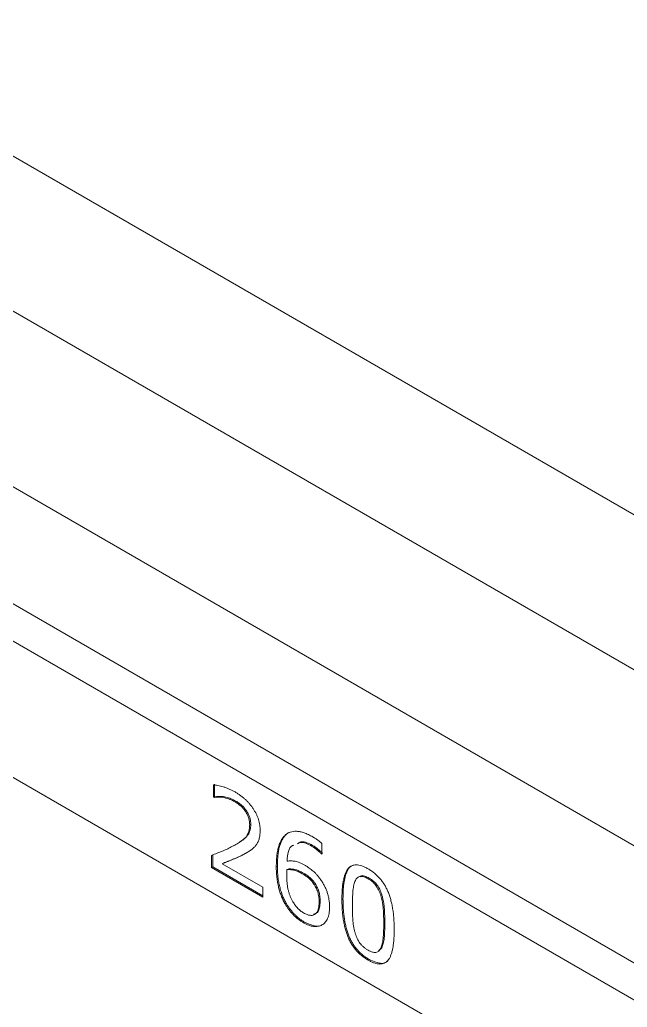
# Model space of a CAD drawing. Header units: millimetres. Extents: x 2 to 278, y 1 to 215.
# Drawn here: x 251.58 to 256.66, y 148.77 to 157.03 of the extents above; entities that cross this region are included whole.
import ezdxf

# ---------------------------------------------------------------- set-up
doc = ezdxf.new("R2010")
doc.units = ezdxf.units.MM

msp = doc.modelspace()

# ---------------------------------------------------------------- linework, layer by layer
at = {"color": 7, "linetype": 'Continuous', "lineweight": 0}
for p, q in [((164.5393, 206.0984), (270.6053, 144.8678)), ((163.4168, 205.4503), (269.4828, 144.2197)), ((161.4411, 204.1439), (267.5071, 142.9133)), ((161.1717, 203.9884), (267.2377, 142.7578)), ((163.4168, 203.981), (269.4828, 142.7504)), ((161.1717, 202.8477), (267.2377, 141.6171)), ((253.1976, 150.5269), (253.1976, 150.6288)), ((253.2066, 150.5321), (253.2066, 150.634)), ((253.1976, 150.5269), (253.2066, 150.5321)), ((253.202, 150.5244), (253.1976, 150.5269)), ((253.202, 150.5244), (253.2109, 150.5296)), ((253.2109, 150.5296), (253.2066, 150.5321)), ((253.3754, 150.4886), (253.3844, 150.4938)), ((253.5, 150.2951), (253.509, 150.3003)), ((253.7976, 150.2092), (253.8066, 150.2144)), ((254.0173, 150.118), (254.0263, 150.1232)), ((254.1047, 150.1393), (254.1047, 150.0492)), ((253.1817, 149.9388), (253.1817, 150.0399)), ((253.1907, 149.944), (253.1907, 150.0451)), ((253.457, 150.052), (253.4659, 150.0572)), ((254.1006, 150.0516), (254.1047, 150.0539)), ((254.1047, 150.0492), (254.1006, 150.0516)), ((253.1817, 149.9388), (253.1907, 149.944)), ((253.6114, 149.6908), (253.1817, 149.9388)), ((253.6114, 149.7011), (253.1907, 149.944)), ((253.2706, 149.9702), (253.2796, 149.9754)), ((253.2706, 149.9702), (253.6114, 149.7735)), ((253.7228, 149.9456), (253.7318, 149.9508)), ((253.8209, 149.9259), (253.8119, 149.9207)), ((253.9493, 149.892), (253.9404, 149.8868)), ((254.4196, 149.8638), (254.4084, 149.8573)), ((254.4996, 149.85), (254.4906, 149.8448)), ((253.6114, 149.7735), (253.6114, 149.6908)), ((254.0406, 149.8137), (254.0316, 149.8085)), ((254.6053, 149.713), (254.5963, 149.7078)), ((253.7985, 149.6309), (253.8075, 149.636)), ((254.0898, 149.6577), (254.0809, 149.6525)), ((254.2718, 149.672), (254.2808, 149.6772)), ((253.9502, 149.4768), (253.9592, 149.482)), ((254.6309, 149.476), (254.6219, 149.4708)), ((254.571, 149.2336), (254.5822, 149.24)), ((254.5788, 149.2428), (254.6057, 149.2683)), ((254.6057, 149.2683), (254.5967, 149.2631)), ((254.4906, 149.1648), (254.4996, 149.17))]:
    msp.add_line(p, q, dxfattribs=at)
for points, knots in [([(253.1976, 150.6288), (253.2031, 150.6286), (253.2147, 150.6279), (253.2339, 150.6246), (253.2555, 150.6197), (253.2792, 150.613), (253.3039, 150.605), (253.3288, 150.5948), (253.3533, 150.5836), (253.3695, 150.5745), (253.3775, 150.5701)], [0, 0, 0, 0, 0.097337, 0.206406, 0.328427, 0.462824, 0.602026, 0.737696, 0.870465, 1, 1, 1, 1]), ([(253.3754, 150.4886), (253.3688, 150.4922), (253.3551, 150.4997), (253.3343, 150.5084), (253.3127, 150.5161), (253.2904, 150.5221), (253.2679, 150.5261), (253.2455, 150.5278), (253.2234, 150.5275), (253.2091, 150.5254), (253.202, 150.5244)], [0, 0, 0, 0, 0.107885, 0.221269, 0.340699, 0.466192, 0.595932, 0.727197, 0.862174, 1, 1, 1, 1]), ([(253.3844, 150.4938), (253.3777, 150.4974), (253.3641, 150.5049), (253.3433, 150.5136), (253.3217, 150.5213), (253.2994, 150.5273), (253.2769, 150.5313), (253.2545, 150.533), (253.2324, 150.5327), (253.2181, 150.5306), (253.2109, 150.5296)], [0, 0, 0, 0, 0.107885, 0.221269, 0.340699, 0.466192, 0.595932, 0.727197, 0.862174, 1, 1, 1, 1]), ([(253.3775, 150.5701), (253.3855, 150.5653), (253.401, 150.556), (253.4237, 150.5403), (253.445, 150.5239), (253.4651, 150.5065), (253.4837, 150.488), (253.5011, 150.4687), (253.5171, 150.4483), (253.5318, 150.4273), (253.5449, 150.4055), (253.5562, 150.3835), (253.5661, 150.3612), (253.5739, 150.3387), (253.5801, 150.3161), (253.5844, 150.2933), (253.587, 150.2702), (253.5873, 150.2553), (253.5875, 150.2477)], [0, 0, 0, 0, 0.07748, 0.151248, 0.221205, 0.288216, 0.352003, 0.413896, 0.474146, 0.533519, 0.591726, 0.648382, 0.70443, 0.76053, 0.817321, 0.875919, 0.936612, 1, 1, 1, 1]), ([(253.5, 150.2951), (253.4999, 150.2998), (253.4998, 150.3089), (253.498, 150.3231), (253.4956, 150.3369), (253.492, 150.3507), (253.4872, 150.3642), (253.4816, 150.3776), (253.4748, 150.3908), (253.4671, 150.4037), (253.4585, 150.4162), (253.4491, 150.4283), (253.4387, 150.4396), (253.4276, 150.4507), (253.4156, 150.4609), (253.403, 150.4709), (253.3894, 150.4801), (253.3802, 150.4857), (253.3754, 150.4886)], [0, 0, 0, 0, 0.065322, 0.127174, 0.186583, 0.244472, 0.301044, 0.357036, 0.413379, 0.470966, 0.529101, 0.588875, 0.649686, 0.713323, 0.779905, 0.849596, 0.922575, 1, 1, 1, 1]), ([(253.509, 150.3003), (253.5089, 150.3049), (253.5087, 150.3141), (253.507, 150.3282), (253.5046, 150.3421), (253.501, 150.3558), (253.4962, 150.3694), (253.4906, 150.3828), (253.4838, 150.396), (253.4761, 150.4089), (253.4674, 150.4214), (253.458, 150.4334), (253.4477, 150.4448), (253.4366, 150.4559), (253.4246, 150.4661), (253.4119, 150.4761), (253.3984, 150.4853), (253.3891, 150.4909), (253.3844, 150.4938)], [0, 0, 0, 0, 0.065322, 0.127174, 0.186583, 0.244472, 0.301044, 0.357036, 0.413379, 0.470966, 0.529101, 0.588875, 0.649686, 0.713323, 0.779905, 0.849596, 0.922575, 1, 1, 1, 1]), ([(253.3565, 150.1159), (253.3631, 150.1194), (253.3759, 150.1263), (253.394, 150.1371), (253.4105, 150.1476), (253.4257, 150.1574), (253.4389, 150.1676), (253.4505, 150.1772), (253.4607, 150.1866), (253.4693, 150.1959), (253.4767, 150.2055), (253.483, 150.2157), (253.4881, 150.227), (253.4926, 150.2388), (253.4957, 150.2519), (253.4983, 150.2653), (253.4996, 150.2798), (253.4999, 150.29), (253.5, 150.2951)], [0, 0, 0, 0, 0.099873, 0.193379, 0.279907, 0.359786, 0.432818, 0.499623, 0.559625, 0.613275, 0.663338, 0.712022, 0.760391, 0.808044, 0.855825, 0.903458, 0.951391, 1, 1, 1, 1]), ([(253.3655, 150.1211), (253.3721, 150.1246), (253.3849, 150.1315), (253.403, 150.1423), (253.4195, 150.1528), (253.4347, 150.1625), (253.4478, 150.1727), (253.4595, 150.1824), (253.4697, 150.1918), (253.4783, 150.2011), (253.4856, 150.2107), (253.492, 150.2209), (253.4971, 150.2322), (253.5016, 150.244), (253.5047, 150.257), (253.5073, 150.2705), (253.5086, 150.285), (253.5088, 150.2951), (253.509, 150.3003)], [0, 0, 0, 0, 0.099873, 0.193379, 0.279907, 0.359786, 0.432818, 0.499623, 0.559625, 0.613275, 0.663338, 0.712022, 0.760391, 0.808044, 0.855825, 0.903458, 0.951391, 1, 1, 1, 1]), ([(253.5875, 150.2477), (253.5874, 150.2409), (253.5871, 150.2276), (253.5853, 150.2089), (253.5826, 150.1913), (253.5783, 150.1753), (253.5733, 150.1603), (253.5669, 150.1467), (253.5596, 150.134), (253.5538, 150.1265), (253.551, 150.1228)], [0, 0, 0, 0, 0.1332724, 0.2615394, 0.387255, 0.5103733, 0.6320171, 0.7543188, 0.8763649, 1, 1, 1, 1]), ([(253.7228, 149.9456), (253.723, 149.9613), (253.7234, 149.9918), (253.7268, 150.0345), (253.7321, 150.0734), (253.74, 150.1082), (253.7503, 150.1392), (253.7633, 150.1664), (253.7787, 150.1903), (253.7913, 150.2029), (253.7976, 150.2092)], [0, 0, 0, 0, 0.145951, 0.283525, 0.41408, 0.537518, 0.656078, 0.772125, 0.886307, 1, 1, 1, 1]), ([(253.7318, 149.9508), (253.732, 149.9665), (253.7323, 149.997), (253.7358, 150.0397), (253.7411, 150.0786), (253.7489, 150.1134), (253.7593, 150.1444), (253.7723, 150.1716), (253.7877, 150.1954), (253.8003, 150.2081), (253.8066, 150.2144)], [0, 0, 0, 0, 0.145951, 0.283525, 0.41408, 0.537518, 0.656078, 0.772125, 0.886307, 1, 1, 1, 1]), ([(253.7976, 150.2092), (253.804, 150.2145), (253.8168, 150.2251), (253.8397, 150.2351), (253.865, 150.2409), (253.8881, 150.2419), (253.9078, 150.2402), (253.9234, 150.2374), (253.9395, 150.2338), (253.9562, 150.2282), (253.9736, 150.2218), (253.9916, 150.2137), (254.0102, 150.2047), (254.0227, 150.1975), (254.0291, 150.1939)], [0, 0, 0, 0, 0.114787, 0.229803, 0.346445, 0.466768, 0.528506, 0.591253, 0.654928, 0.720409, 0.787199, 0.856326, 0.927068, 1, 1, 1, 1]), ([(254.0291, 150.1939), (254.0331, 150.1916), (254.0407, 150.1872), (254.0516, 150.1804), (254.0615, 150.174), (254.0734, 150.1658), (254.0878, 150.1545), (254.099, 150.1445), (254.1047, 150.1393)], [0, 0, 0, 0, 0.156036, 0.29752, 0.427796, 0.543751, 0.768205, 1, 1, 1, 1]), ([(253.1817, 150.0399), (253.1967, 150.046), (253.2268, 150.0583), (253.2718, 150.0762), (253.3156, 150.0944), (253.3431, 150.1088), (253.3565, 150.1159)], [0, 0, 0, 0, 0.2549546, 0.5103166, 0.7601161, 1, 1, 1, 1]), ([(253.551, 150.1228), (253.545, 150.116), (253.533, 150.1022), (253.5152, 150.0879), (253.4996, 150.0771), (253.4866, 150.0687), (253.4722, 150.0603), (253.4622, 150.0548), (253.457, 150.052)], [0, 0, 0, 0, 0.221245, 0.452952, 0.575438, 0.70761, 0.848907, 1, 1, 1, 1]), ([(253.867, 150.1246), (253.864, 150.1236), (253.824, 150.1092), (253.818, 150.0483), (253.8124, 149.9918)], [0, 0, 0, 0, 0.072908, 1, 1, 1, 1]), ([(254.0173, 150.118), (253.9853, 150.135), (253.9393, 150.1593), (253.9074, 150.1419), (253.8977, 150.1367)], [0, 0, 0, 0, 0.697645, 1, 1, 1, 1]), ([(254.0263, 150.1232), (253.9942, 150.1402), (253.9483, 150.1645), (253.9164, 150.1471), (253.9067, 150.1419)], [0, 0, 0, 0, 0.697645, 1, 1, 1, 1]), ([(254.1006, 150.0516), (254.0984, 150.054), (254.0937, 150.0592), (254.0855, 150.067), (254.0759, 150.0755), (254.0612, 150.088), (254.0415, 150.1033), (254.0254, 150.1131), (254.0173, 150.118)], [0, 0, 0, 0, 0.0841705, 0.1841431, 0.3004182, 0.4336389, 0.7155397, 1, 1, 1, 1]), ([(254.1096, 150.0567), (254.1074, 150.0591), (254.1026, 150.0644), (254.0945, 150.0722), (254.0849, 150.0807), (254.0702, 150.0932), (254.0505, 150.1085), (254.0344, 150.1183), (254.0263, 150.1232)], [0, 0, 0, 0, 0.0841705, 0.1841431, 0.3004182, 0.4336389, 0.7155397, 1, 1, 1, 1]), ([(253.457, 150.052), (253.4415, 150.0439), (253.4105, 150.0277), (253.3703, 150.0103), (253.3382, 149.9974), (253.3151, 149.9877), (253.2925, 149.979), (253.2778, 149.9731), (253.2706, 149.9702)], [0, 0, 0, 0, 0.258241, 0.517221, 0.644363, 0.767594, 0.885944, 1, 1, 1, 1]), ([(253.4659, 150.0572), (253.4505, 150.0491), (253.4195, 150.0329), (253.3793, 150.0155), (253.3472, 150.0025), (253.3241, 149.9929), (253.3014, 149.9842), (253.2868, 149.9783), (253.2796, 149.9754)], [0, 0, 0, 0, 0.258241, 0.517221, 0.644363, 0.767594, 0.885944, 1, 1, 1, 1]), ([(253.7985, 149.6309), (253.7926, 149.6415), (253.7806, 149.6631), (253.7656, 149.6976), (253.7525, 149.7341), (253.7437, 149.7657), (253.7377, 149.7919), (253.7337, 149.8124), (253.7303, 149.8333), (253.7276, 149.8548), (253.7253, 149.8769), (253.724, 149.8994), (253.7228, 149.9225), (253.7228, 149.9378), (253.7228, 149.9456)], [0, 0, 0, 0, 0.101558, 0.206859, 0.318234, 0.435795, 0.497938, 0.561785, 0.628437, 0.697069, 0.768829, 0.843223, 0.91994, 1, 1, 1, 1]), ([(253.8075, 149.636), (253.8016, 149.6466), (253.7895, 149.6682), (253.7746, 149.7028), (253.7615, 149.7392), (253.7526, 149.7709), (253.7466, 149.797), (253.7426, 149.8176), (253.7393, 149.8385), (253.7366, 149.86), (253.7343, 149.8821), (253.7329, 149.9046), (253.7318, 149.9277), (253.7318, 149.943), (253.7318, 149.9508)], [0, 0, 0, 0, 0.101558, 0.206859, 0.318234, 0.435795, 0.497938, 0.561785, 0.628437, 0.697069, 0.768829, 0.843223, 0.91994, 1, 1, 1, 1]), ([(253.8124, 149.9918), (253.8182, 149.9925), (253.8296, 149.9939), (253.8472, 149.994), (253.8645, 149.993), (253.8819, 149.9905), (253.9, 149.9859), (253.9192, 149.9787), (253.9398, 149.9693), (253.9539, 149.9615), (253.9612, 149.9574)], [0, 0, 0, 0, 0.12901, 0.253844, 0.373854, 0.489859, 0.606943, 0.731138, 0.861144, 1, 1, 1, 1]), ([(253.9612, 149.9574), (253.9677, 149.9536), (253.9802, 149.9461), (253.9985, 149.934), (254.0155, 149.9215), (254.0316, 149.9085), (254.0473, 149.8939), (254.0628, 149.8771), (254.0786, 149.8582), (254.0888, 149.8443), (254.094, 149.8371)], [0, 0, 0, 0, 0.137904, 0.267292, 0.389519, 0.504078, 0.617844, 0.738175, 0.864703, 1, 1, 1, 1]), ([(254.2718, 149.672), (254.272, 149.6877), (254.2723, 149.718), (254.2748, 149.7606), (254.2788, 149.7992), (254.2846, 149.8336), (254.292, 149.864), (254.301, 149.8903), (254.3119, 149.9122), (254.3242, 149.9303), (254.3386, 149.9441), (254.3547, 149.954), (254.3729, 149.9594), (254.3928, 149.9613), (254.4147, 149.959), (254.4384, 149.9523), (254.4639, 149.9422), (254.4816, 149.9325), (254.4906, 149.9275)], [0, 0, 0, 0, 0.090625, 0.17535, 0.254088, 0.327393, 0.395789, 0.459102, 0.517906, 0.573174, 0.625499, 0.676328, 0.726617, 0.777206, 0.828961, 0.882801, 0.939626, 1, 1, 1, 1]), ([(254.2808, 149.6772), (254.2818, 149.7201), (254.2838, 149.8059), (254.3071, 149.8984), (254.3406, 149.9491), (254.3648, 149.9561), (254.3739, 149.9587)], [0, 0, 0, 0, 0.357653, 0.714378, 0.892887, 1, 1, 1, 1]), ([(253.8119, 149.9207), (253.8117, 149.9173), (253.8113, 149.9105), (253.8106, 149.9002), (253.8104, 149.8884), (253.8103, 149.8801), (253.8103, 149.8754)], [0, 0, 0, 0, 0.233166, 0.453954, 0.69909, 1, 1, 1, 1]), ([(253.8103, 149.8754), (253.8104, 149.8691), (253.8105, 149.8568), (253.8111, 149.8386), (253.8121, 149.8212), (253.8135, 149.8045), (253.8156, 149.7886), (253.8177, 149.7735), (253.8204, 149.7591), (253.8247, 149.7413), (253.8308, 149.7201), (253.8395, 149.6961), (253.8494, 149.6735), (253.8573, 149.6595), (253.8612, 149.6527)], [0, 0, 0, 0, 0.090565, 0.177041, 0.258106, 0.334595, 0.406648, 0.474165, 0.537538, 0.597002, 0.707395, 0.810677, 0.907514, 1, 1, 1, 1]), ([(253.9404, 149.8868), (253.9345, 149.89), (253.9231, 149.8965), (253.9063, 149.9042), (253.8901, 149.9106), (253.8744, 149.9153), (253.8589, 149.9186), (253.8434, 149.9204), (253.8275, 149.9215), (253.8172, 149.921), (253.8119, 149.9207)], [0, 0, 0, 0, 0.129336, 0.254579, 0.376184, 0.494894, 0.614051, 0.738035, 0.866584, 1, 1, 1, 1]), ([(253.9493, 149.892), (253.9435, 149.8952), (253.9321, 149.9016), (253.9153, 149.9094), (253.8991, 149.9158), (253.8834, 149.9205), (253.8679, 149.9238), (253.8524, 149.9256), (253.8365, 149.9267), (253.8262, 149.9262), (253.8209, 149.9259)], [0, 0, 0, 0, 0.129336, 0.254579, 0.376184, 0.494894, 0.614051, 0.738035, 0.866584, 1, 1, 1, 1]), ([(254.0316, 149.8085), (254.0284, 149.8129), (254.022, 149.8215), (254.0115, 149.8335), (254.0005, 149.8443), (253.9851, 149.8573), (253.965, 149.8717), (253.9487, 149.8817), (253.9404, 149.8868)], [0, 0, 0, 0, 0.12177, 0.242343, 0.363862, 0.487066, 0.739247, 1, 1, 1, 1]), ([(254.0406, 149.8137), (254.0374, 149.8181), (254.0309, 149.8267), (254.0205, 149.8387), (254.0095, 149.8494), (253.9941, 149.8625), (253.9739, 149.8769), (253.9576, 149.8869), (253.9493, 149.892)], [0, 0, 0, 0, 0.12177, 0.242343, 0.363862, 0.487066, 0.739247, 1, 1, 1, 1]), ([(254.4906, 149.8448), (254.4843, 149.8482), (254.4722, 149.8549), (254.4548, 149.8613), (254.4391, 149.8643), (254.4251, 149.864), (254.4125, 149.8603), (254.4017, 149.853), (254.3918, 149.8431), (254.3868, 149.834), (254.3842, 149.8294)], [0, 0, 0, 0, 0.1413728, 0.2716333, 0.3941116, 0.5104341, 0.6257923, 0.7433981, 0.8678884, 1, 1, 1, 1]), ([(254.4996, 149.85), (254.4873, 149.8561), (254.4627, 149.8683), (254.4328, 149.8735), (254.4232, 149.8628), (254.4207, 149.86)], [0, 0, 0, 0, 0.42532, 0.849508, 1, 1, 1, 1]), ([(254.4906, 149.9275), (254.4998, 149.9219), (254.5176, 149.9112), (254.5434, 149.8918), (254.5673, 149.8706), (254.5893, 149.8475), (254.6093, 149.8226), (254.6273, 149.7957), (254.6435, 149.7669), (254.6577, 149.7363), (254.6699, 149.7038), (254.6807, 149.6692), (254.6895, 149.6327), (254.6969, 149.5941), (254.7026, 149.5534), (254.7066, 149.5107), (254.7089, 149.466), (254.7093, 149.4358), (254.7095, 149.4202)], [0, 0, 0, 0, 0.061032, 0.118504, 0.173116, 0.225322, 0.276001, 0.32667, 0.377985, 0.430681, 0.486391, 0.54544, 0.608778, 0.67676, 0.749332, 0.827388, 0.910869, 1, 1, 1, 1]), ([(254.6053, 149.713), (254.6027, 149.7204), (254.5978, 149.7349), (254.5883, 149.7559), (254.5774, 149.7754), (254.5652, 149.7934), (254.5514, 149.8099), (254.5357, 149.8249), (254.5183, 149.8386), (254.506, 149.8461), (254.4996, 149.85)], [0, 0, 0, 0, 0.130246, 0.252579, 0.370446, 0.485239, 0.600835, 0.723405, 0.855628, 1, 1, 1, 1]), ([(254.0809, 149.6525), (254.0807, 149.6599), (254.0804, 149.674), (254.0784, 149.6952), (254.0748, 149.7153), (254.0698, 149.7345), (254.0631, 149.7532), (254.0543, 149.7717), (254.044, 149.7905), (254.0358, 149.8024), (254.0316, 149.8085)], [0, 0, 0, 0, 0.149638, 0.287391, 0.413619, 0.529682, 0.641884, 0.755797, 0.874792, 1, 1, 1, 1]), ([(254.0898, 149.6577), (254.0897, 149.665), (254.0894, 149.6792), (254.0873, 149.7004), (254.0838, 149.7205), (254.0788, 149.7397), (254.0721, 149.7584), (254.0633, 149.7769), (254.053, 149.7957), (254.0448, 149.8076), (254.0406, 149.8137)], [0, 0, 0, 0, 0.149638, 0.287391, 0.413619, 0.529682, 0.641884, 0.755797, 0.874792, 1, 1, 1, 1]), ([(254.094, 149.8371), (254.0999, 149.8285), (254.1116, 149.8115), (254.1266, 149.7844), (254.1397, 149.7568), (254.1501, 149.7283), (254.1585, 149.6989), (254.1641, 149.6686), (254.1679, 149.637), (254.1682, 149.6164), (254.1684, 149.6057)], [0, 0, 0, 0, 0.118702, 0.235348, 0.35039, 0.467038, 0.587685, 0.715902, 0.85292, 1, 1, 1, 1]), ([(254.3842, 149.8294), (254.3819, 149.8243), (254.377, 149.8135), (254.3718, 149.7941), (254.3674, 149.7716), (254.3643, 149.7458), (254.3622, 149.7173), (254.3606, 149.687), (254.3596, 149.6549), (254.3594, 149.6328), (254.3594, 149.6215)], [0, 0, 0, 0, 0.092932, 0.195517, 0.308519, 0.432509, 0.565434, 0.704477, 0.849094, 1, 1, 1, 1]), ([(254.5963, 149.7078), (254.5938, 149.7153), (254.5888, 149.7297), (254.5794, 149.7508), (254.5685, 149.7702), (254.5563, 149.7883), (254.5424, 149.8047), (254.5268, 149.8198), (254.5093, 149.8335), (254.497, 149.8409), (254.4906, 149.8448)], [0, 0, 0, 0, 0.130246, 0.252579, 0.370446, 0.485239, 0.600835, 0.723405, 0.855628, 1, 1, 1, 1]), ([(254.6219, 149.4708), (254.6219, 149.4828), (254.6217, 149.5061), (254.6207, 149.5403), (254.6192, 149.5723), (254.6168, 149.6024), (254.6137, 149.6307), (254.6092, 149.6576), (254.6038, 149.6831), (254.5988, 149.6998), (254.5963, 149.7078)], [0, 0, 0, 0, 0.1596511, 0.3085656, 0.4461934, 0.5739691, 0.6921584, 0.8020565, 0.9040987, 1, 1, 1, 1]), ([(254.6309, 149.476), (254.6308, 149.488), (254.6307, 149.5113), (254.6297, 149.5455), (254.6281, 149.5775), (254.6258, 149.6076), (254.6227, 149.6359), (254.6182, 149.6628), (254.6128, 149.6883), (254.6078, 149.7049), (254.6053, 149.713)], [0, 0, 0, 0, 0.1596511, 0.3085656, 0.4461934, 0.5739691, 0.6921584, 0.8020565, 0.9040987, 1, 1, 1, 1]), ([(253.9502, 149.4768), (253.9426, 149.4814), (253.9277, 149.4903), (253.906, 149.5061), (253.8853, 149.5233), (253.8656, 149.542), (253.8471, 149.5621), (253.8296, 149.5835), (253.8133, 149.6065), (253.8035, 149.6227), (253.7985, 149.6309)], [0, 0, 0, 0, 0.136726, 0.267667, 0.394642, 0.517885, 0.638568, 0.758583, 0.878354, 1, 1, 1, 1]), ([(253.9592, 149.482), (253.9516, 149.4866), (253.9367, 149.4955), (253.9149, 149.5113), (253.8942, 149.5285), (253.8746, 149.5472), (253.8561, 149.5673), (253.8386, 149.5887), (253.8223, 149.6117), (253.8124, 149.6279), (253.8075, 149.636)], [0, 0, 0, 0, 0.136726, 0.267667, 0.394642, 0.517885, 0.638568, 0.758583, 0.878354, 1, 1, 1, 1]), ([(253.8612, 149.6527), (253.8644, 149.6474), (253.8707, 149.6371), (253.8808, 149.6224), (253.8915, 149.609), (253.9025, 149.5969), (253.914, 149.5858), (253.926, 149.5757), (253.9384, 149.5666), (253.9469, 149.5615), (253.9512, 149.5589)], [0, 0, 0, 0, 0.131654, 0.258131, 0.381135, 0.501705, 0.622796, 0.745641, 0.870184, 1, 1, 1, 1]), ([(254.1684, 149.6057), (254.1682, 149.5967), (254.1678, 149.5789), (254.1648, 149.5543), (254.1598, 149.5322), (254.153, 149.5123), (254.144, 149.4952), (254.1331, 149.4803), (254.1201, 149.468), (254.1053, 149.4581), (254.0891, 149.451), (254.0721, 149.4462), (254.0539, 149.4445), (254.0349, 149.4452), (254.015, 149.4491), (253.9942, 149.4554), (253.9725, 149.4646), (253.9577, 149.4727), (253.9502, 149.4768)], [0, 0, 0, 0, 0.068461, 0.134559, 0.198149, 0.260435, 0.321641, 0.382506, 0.44439, 0.506979, 0.569643, 0.630597, 0.690789, 0.750719, 0.811194, 0.872261, 0.935117, 1, 1, 1, 1]), ([(253.9512, 149.5589), (253.9561, 149.5563), (253.9656, 149.551), (253.9796, 149.5449), (253.9927, 149.5408), (254.0051, 149.5384), (254.0167, 149.5378), (254.0274, 149.5391), (254.0373, 149.5424), (254.0464, 149.5473), (254.0545, 149.5542), (254.0616, 149.5628), (254.0676, 149.5732), (254.0724, 149.5855), (254.0763, 149.5995), (254.079, 149.6155), (254.0806, 149.6332), (254.0808, 149.6459), (254.0809, 149.6525)], [0, 0, 0, 0, 0.066273, 0.129609, 0.190047, 0.248604, 0.305353, 0.361746, 0.418098, 0.475239, 0.53308, 0.591913, 0.65214, 0.714466, 0.780216, 0.849779, 0.922531, 1, 1, 1, 1]), ([(254.0342, 149.5493), (254.0461, 149.5523), (254.0714, 149.5587), (254.0873, 149.6033), (254.089, 149.6395), (254.0898, 149.6577)], [0, 0, 0, 0, 0.307441, 0.65319, 1, 1, 1, 1]), ([(254.4906, 149.1648), (254.4815, 149.1704), (254.4637, 149.1811), (254.4379, 149.2006), (254.414, 149.2215), (254.3921, 149.2445), (254.372, 149.2692), (254.354, 149.2959), (254.3378, 149.3244), (254.3237, 149.3548), (254.3114, 149.3871), (254.3006, 149.4215), (254.2918, 149.458), (254.2845, 149.4967), (254.2787, 149.5376), (254.2747, 149.5806), (254.2723, 149.6258), (254.272, 149.6563), (254.2718, 149.672)], [0, 0, 0, 0, 0.060973, 0.118388, 0.172874, 0.22467, 0.275401, 0.32568, 0.376549, 0.428972, 0.484148, 0.542887, 0.606162, 0.674011, 0.747103, 0.82563, 0.909854, 1, 1, 1, 1]), ([(254.4996, 149.17), (254.4905, 149.1755), (254.4726, 149.1863), (254.4469, 149.2057), (254.423, 149.2267), (254.4011, 149.2497), (254.381, 149.2743), (254.363, 149.3011), (254.3467, 149.3295), (254.3326, 149.36), (254.3203, 149.3923), (254.3096, 149.4267), (254.3008, 149.4632), (254.2935, 149.5019), (254.2877, 149.5428), (254.2836, 149.5858), (254.2813, 149.631), (254.281, 149.6615), (254.2808, 149.6772)], [0, 0, 0, 0, 0.060973, 0.118388, 0.172874, 0.22467, 0.275401, 0.32568, 0.376549, 0.428972, 0.484148, 0.542887, 0.606162, 0.674011, 0.747103, 0.82563, 0.909854, 1, 1, 1, 1]), ([(254.3594, 149.6215), (254.3594, 149.6093), (254.3595, 149.5858), (254.3603, 149.5518), (254.3618, 149.5206), (254.3637, 149.4919), (254.3667, 149.4648), (254.3709, 149.4386), (254.3763, 149.413), (254.3813, 149.396), (254.3837, 149.3876)], [0, 0, 0, 0, 0.164101, 0.31475, 0.45075, 0.57345, 0.686482, 0.794892, 0.899373, 1, 1, 1, 1]), ([(254.101, 149.458), (254.1008, 149.4578), (254.0852, 149.4433), (254.034, 149.4478), (253.9841, 149.4706), (253.9592, 149.482)], [0, 0, 0, 0, 0.006212, 0.502799, 1, 1, 1, 1]), ([(254.5967, 149.2631), (254.599, 149.2686), (254.6039, 149.2799), (254.6093, 149.2994), (254.6137, 149.3211), (254.6168, 149.3454), (254.6192, 149.3725), (254.6207, 149.4025), (254.6217, 149.4355), (254.6219, 149.4587), (254.6219, 149.4708)], [0, 0, 0, 0, 0.097892, 0.201849, 0.31108, 0.427473, 0.552815, 0.689917, 0.838949, 1, 1, 1, 1]), ([(254.6057, 149.2683), (254.608, 149.2738), (254.6128, 149.2851), (254.6183, 149.3045), (254.6227, 149.3263), (254.6258, 149.3506), (254.6282, 149.3776), (254.6297, 149.4076), (254.6307, 149.4407), (254.6308, 149.4639), (254.6309, 149.476)], [0, 0, 0, 0, 0.097892, 0.201849, 0.31108, 0.427473, 0.552815, 0.689917, 0.838949, 1, 1, 1, 1]), ([(254.3837, 149.3876), (254.3862, 149.3802), (254.3909, 149.3656), (254.4, 149.3444), (254.4108, 149.3247), (254.4229, 149.3062), (254.437, 149.2892), (254.4531, 149.2736), (254.4712, 149.2594), (254.484, 149.2516), (254.4906, 149.2475)], [0, 0, 0, 0, 0.127933, 0.248979, 0.364498, 0.478623, 0.594752, 0.717986, 0.852152, 1, 1, 1, 1]), ([(254.7095, 149.4202), (254.7093, 149.4044), (254.709, 149.3739), (254.7065, 149.3309), (254.7025, 149.292), (254.6967, 149.2574), (254.6892, 149.2272), (254.6801, 149.2009), (254.6694, 149.179), (254.6568, 149.1613), (254.6424, 149.1477), (254.6262, 149.1382), (254.6082, 149.1324), (254.5881, 149.1311), (254.5664, 149.1333), (254.5427, 149.1399), (254.5173, 149.1502), (254.4997, 149.1598), (254.4906, 149.1648)], [0, 0, 0, 0, 0.091414, 0.176654, 0.25618, 0.329726, 0.398161, 0.461186, 0.519966, 0.574874, 0.627124, 0.67754, 0.72759, 0.777885, 0.829619, 0.883437, 0.939926, 1, 1, 1, 1]), ([(254.4906, 149.2475), (254.497, 149.2441), (254.5091, 149.2374), (254.5266, 149.2309), (254.5423, 149.2279), (254.5565, 149.2281), (254.569, 149.2319), (254.5799, 149.239), (254.5895, 149.2492), (254.5942, 149.2584), (254.5967, 149.2631)], [0, 0, 0, 0, 0.141458, 0.272712, 0.395264, 0.512481, 0.627909, 0.745586, 0.869079, 1, 1, 1, 1]), ([(254.6554, 149.1587), (254.6541, 149.157), (254.643, 149.1426), (254.5937, 149.1283), (254.5372, 149.1534), (254.4996, 149.17)], [0, 0, 0, 0, 0.041654, 0.362595, 1, 1, 1, 1])]:
    msp.add_open_spline(points, degree=3, knots=knots, dxfattribs=at)

doc.saveas('drawing.dxf')
